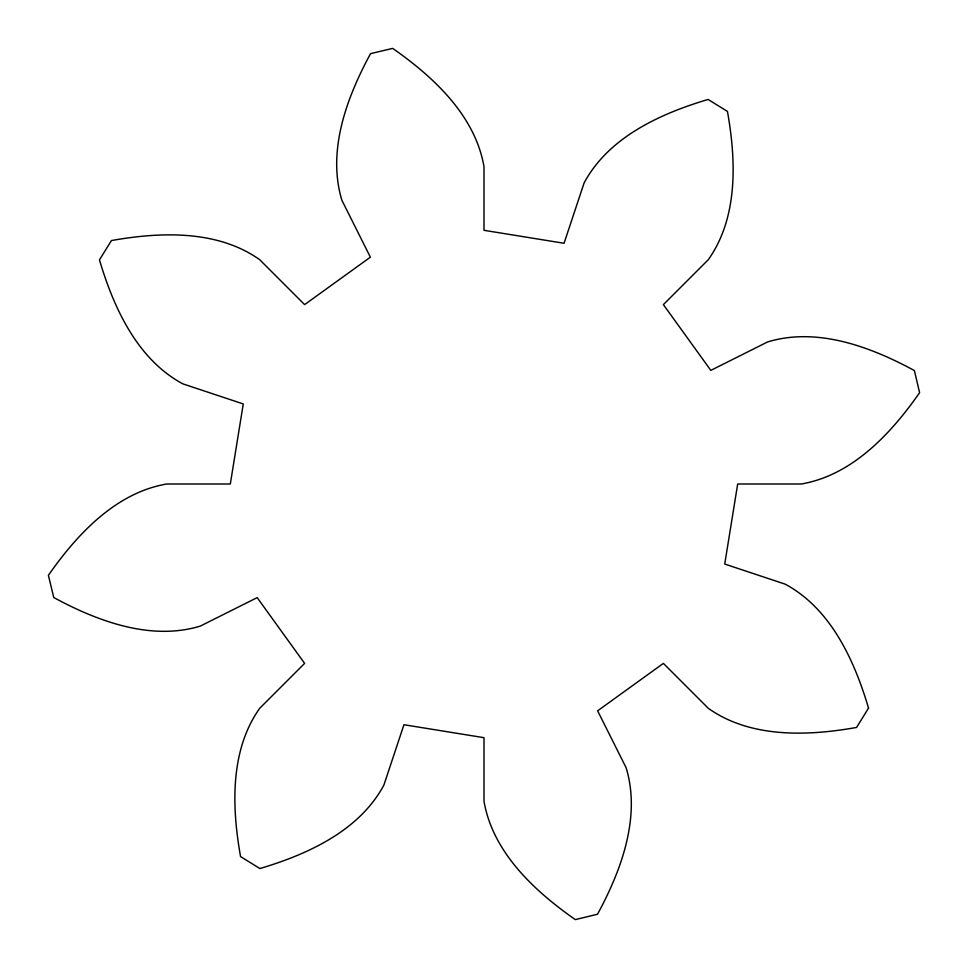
<?xml version="1.0" encoding="UTF-8"?>
<svg xmlns="http://www.w3.org/2000/svg" width="968" height="968" viewBox="0 0 968 968"><rect width="100%" height="100%" fill="white"/><g stroke="black" fill="none" stroke-linecap="round" stroke-linejoin="round"><path stroke-width="1.45" d="M868.538 708.104L856.583 727.44C807.832 736.128 750.745 738.342 708.358 708.358L663.382 663.382L597.619 710.827L626.102 767.697C641.215 817.319 620.96 871.031 597.51 914.252L575.319 919.6C534.626 891.201 492.797 852.457 484 801.298L484 737.689L403.946 724.73L383.885 785.084C359.418 830.822 307.558 854.381 260.029 868.502M259.896 868.538L240.56 856.583C231.872 807.832 229.658 750.745 259.642 708.358L304.618 663.382L257.173 597.619L200.303 626.102C150.681 641.215 96.969 620.96 53.748 597.51L48.4 575.319C76.799 534.626 115.543 492.797 166.702 484L230.311 484L243.27 403.946L182.916 383.885C137.141 359.394 113.571 307.473 99.462 259.896L111.417 240.56C160.277 231.86 217.243 229.67 259.642 259.642L304.618 304.618L370.381 257.173L341.898 200.303C326.845 150.621 346.895 97.248 370.55 53.627L392.681 48.4C433.374 76.799 475.203 115.543 484 166.702L484 230.311L564.054 243.27L584.115 182.916C608.606 137.141 660.527 113.571 708.104 99.462L727.44 111.417C736.14 160.277 738.33 217.243 708.358 259.642L663.382 304.618L710.827 370.381L767.697 341.898C817.379 326.845 870.752 346.895 914.373 370.55L919.6 392.681C891.201 433.374 852.457 475.203 801.298 484L737.689 484L724.73 564.054L785.084 584.115C830.859 608.606 854.417 660.503 868.526 708.068"/></g></svg>
